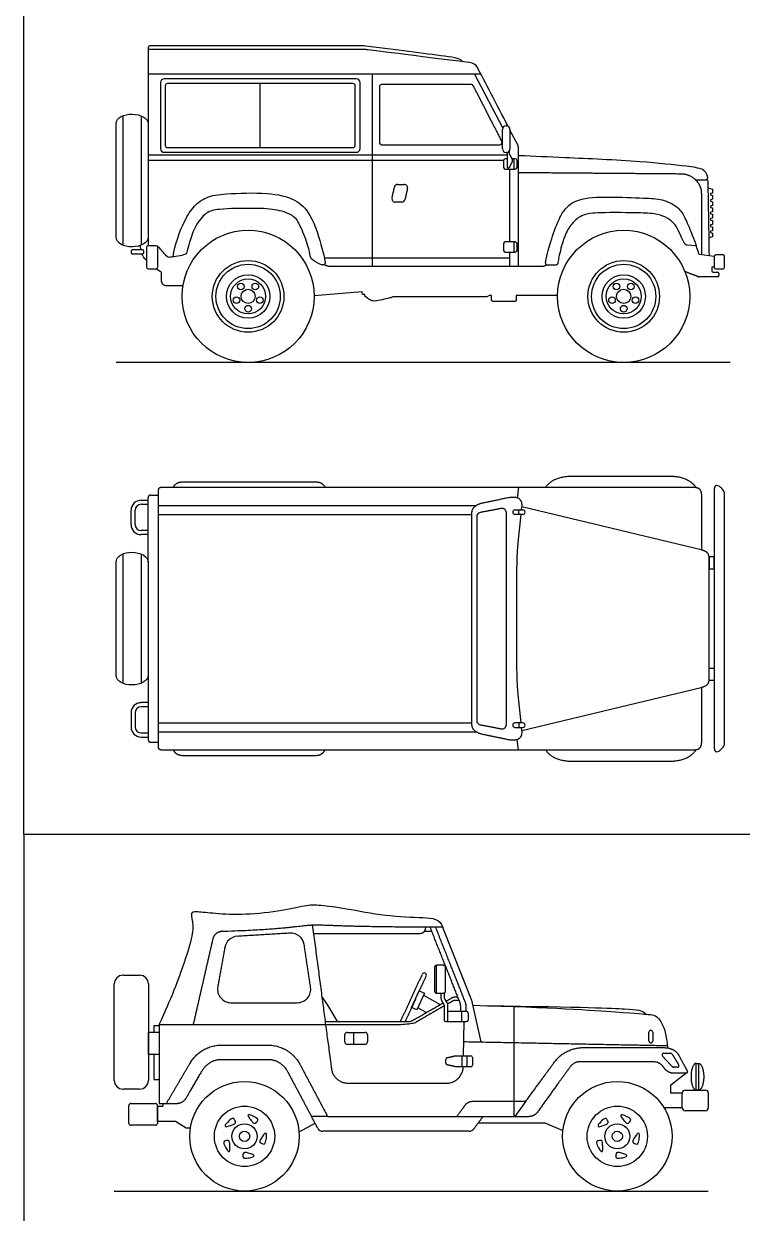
# Model space of a CAD drawing. Header units: millimetres. Extents: x 0.5 to 46.1, y 0.3 to 28.2.
# Drawn here: x 23.8 to 28.31, y 14.41 to 21.88 of the extents above; entities that cross this region are included whole.
import ezdxf

# ---------------------------------------------------------------- set-up
doc = ezdxf.new("R2010")
doc.units = ezdxf.units.MM
for name, color, linetype, true_color in [('AG-DIAGRAM', 7, 'Continuous', 0xfecc66), ('AG-TRANSPORT', 7, 'Continuous', 0x66ccff), ('X-VPRT', 6, 'Continuous', 0xff00ff)]:
    doc.layers.add(name, color=color, linetype=linetype, true_color=true_color)

msp = doc.modelspace()

# ---------------------------------------------------------------- linework, layer by layer
at = {"layer": 'AG-DIAGRAM'}
msp.add_line((28.236, 19.7553), (24.378, 19.7553), dxfattribs=at)
msp.add_lwpolyline([(24.3665, 14.553), (28.0991, 14.553)], dxfattribs=at)
at = {"layer": 'AG-TRANSPORT'}
for p, q in [((26.6309, 21.5661), (26.8074, 21.2267)), ((26.907, 20.3593), (26.907, 21.0973)), ((26.8364, 21.0579), (24.58, 21.0579)), ((26.8494, 20.9694), (26.8494, 20.5129)), ((26.8494, 20.4481), (26.8494, 20.3593)), ((25.8597, 20.3593), (26.9316, 20.3593)), ((26.8494, 20.3593), (26.907, 20.3593)), ((26.7072, 20.1682), (26.1166, 20.1682)), ((24.4971, 18.7374), (24.4971, 18.8275)), ((24.5346, 18.8649), (24.5798, 18.8649)), ((24.6422, 18.8584), (26.6425, 18.8584)), ((24.5798, 18.7), (24.5346, 18.7)), ((24.4971, 17.5567), (24.4971, 17.4667)), ((24.5798, 17.5942), (24.5346, 17.5942)), ((24.5346, 17.4292), (24.5798, 17.4292)), ((24.6422, 17.4358), (26.6425, 17.4358)), ((26.6136, 15.7506), (26.432, 16.2085)), ((26.3914, 15.7964), (26.3914, 15.9705)), ((26.878, 15.7149), (26.878, 15.0207)), ((26.5602, 15.4033), (26.5642, 15.6177)), ((26.9527, 15.117), (26.8824, 15.0207))]:
    msp.add_line(p, q, dxfattribs=at)
for points in [[(26.6702, 21.5661), (26.6375, 21.5661), (24.58, 21.5661)], [(25.9864, 21.5661), (25.9864, 20.524), (25.9864, 20.3593)], [(25.2841, 21.1048), (25.2841, 21.5065)], [(24.4194, 21.304), (24.4194, 20.4921)], [(24.5386, 20.4935), (24.5386, 21.3026)], [(24.378, 20.543), (24.378, 21.2531)], [(24.58, 21.2531), (24.58, 20.543)], [(26.9015, 21.1213), (26.8528, 21.2148)], [(26.8121, 21.0231), (24.58, 21.0231)], [(26.8763, 21.0342), (26.8763, 20.9694)], [(28.0968, 20.8508), (28.1249, 20.8437), (28.1249, 20.8193), (28.1135, 20.8164), (28.1135, 20.8071), (28.1249, 20.8042), (28.1249, 20.7798), (28.1135, 20.777), (28.1135, 20.7677), (28.1249, 20.7648), (28.1249, 20.7404), (28.1135, 20.7375), (28.1135, 20.7283), (28.1249, 20.7254), (28.1249, 20.701), (28.1135, 20.6981), (28.1135, 20.6888), (28.1249, 20.686), (28.1249, 20.6616), (28.1135, 20.6587), (28.1135, 20.6494), (28.1249, 20.6465), (28.1249, 20.6221), (28.1135, 20.6193), (28.1135, 20.61), (28.1249, 20.6071), (28.1249, 20.5827), (28.1135, 20.5798), (28.1135, 20.5705), (28.1249, 20.5677), (28.1249, 20.5433), (28.1019, 20.5375)], [(26.8763, 20.5129), (26.8763, 20.4481)], [(28.0235, 20.4874), (27.9657, 20.4918)], [(28.1361, 20.4211), (28.0406, 20.4342), (28.0235, 20.4874)], [(26.8494, 20.4096), (25.8625, 20.4096), (25.6868, 20.4096)], [(24.6637, 20.2725), (24.6637, 20.3214)], [(25.7276, 20.3593), (25.8597, 20.3593)], [(26.9316, 20.3593), (27.0529, 20.3593)], [(28.1361, 20.3531), (28.1218, 20.3531)], [(24.7978, 20.2366), (24.6979, 20.2366)], [(25.9244, 20.1979), (25.6224, 20.1735)], [(25.9401, 20.1827), (25.9257, 20.1815), (25.9244, 20.1979)], [(25.9569, 20.16), (25.9401, 20.1727), (25.9401, 20.1827)], [(26.7243, 20.1766), (26.7072, 20.1682)], [(26.7375, 20.1766), (26.7243, 20.1766)], [(27.1525, 20.1766), (26.8923, 20.1766)], [(28.0124, 18.97), (24.6631, 18.97)], [(26.907, 18.97), (26.8984, 18.9052)], [(24.6422, 18.9503), (24.6422, 18.1471)], [(28.0574, 18.5778), (28.0574, 18.9239)], [(28.1361, 18.9587), (28.1361, 18.1471)], [(28.2015, 18.1471), (28.2015, 18.9224)], [(26.909, 18.8017), (26.909, 18.8296)], [(26.9261, 18.8296), (26.9281, 18.8485)], [(28.055, 18.5784), (26.9281, 18.8485)], [(24.6422, 18.8008), (26.6105, 18.8008)], [(26.6105, 18.8008), (26.6105, 18.1471)], [(26.9044, 18.6225), (26.9232, 18.8017)], [(24.4193, 18.553), (24.4193, 17.7412)], [(24.5385, 17.7425), (24.5385, 18.5517)], [(24.378, 17.7921), (24.378, 18.5021)], [(24.5798, 18.5021), (24.5798, 17.7921)], [(26.8968, 18.1471), (26.8968, 18.4424)], [(24.6422, 18.1471), (24.6422, 17.3439)], [(26.6105, 18.1471), (26.6105, 17.4933)], [(26.8968, 17.8517), (26.8968, 18.1471)], [(28.1361, 18.1471), (28.1361, 17.3354)], [(28.2015, 17.3718), (28.2015, 18.1471)], [(26.9281, 17.4456), (28.055, 17.7158)], [(28.0574, 17.3702), (28.0574, 17.7164)], [(26.9232, 17.4925), (26.9044, 17.6717)], [(24.6422, 17.4933), (26.6105, 17.4933)], [(26.909, 17.4925), (26.909, 17.4645)], [(26.9281, 17.4456), (26.9261, 17.4645)], [(26.907, 17.3241), (26.8984, 17.3889)], [(24.6631, 17.3241), (28.0124, 17.3241)], [(26.316, 16.1843), (26.3615, 16.1843)], [(26.31, 15.7837), (26.4141, 15.7242)], [(26.3256, 15.6733), (26.2729, 15.7034)], [(26.6726, 15.4896), (26.6131, 15.7527)], [(26.5508, 15.6177), (26.5508, 15.6803)], [(24.6484, 15.4116), (24.5811, 15.4116), (24.5811, 15.5512), (24.6484, 15.5512)], [(24.6484, 15.5908), (24.6143, 15.5908), (24.6143, 15.5512)], [(24.6484, 15.5993), (24.6484, 15.1686)], [(25.8698, 15.5496), (25.8698, 15.474)], [(24.6143, 15.4116), (24.6143, 15.2538), (24.6484, 15.2538)], [(26.5508, 15.4033), (26.5508, 15.333)], [(26.5848, 15.333), (26.5848, 15.4033)], [(27.935, 15.1683), (27.8637, 15.1683), (27.8637, 15.2209), (27.9582, 15.2928)], [(24.6484, 15.1686), (24.6484, 15.1039), (24.6946, 15.1039)], [(24.7511, 14.991), (24.6373, 14.991), (24.6373, 15.0858), (24.6715, 15.0858)], [(24.6715, 15.1039), (24.6715, 15.0858)], [(25.7076, 15.0207), (25.606, 15.0207)], [(25.7076, 15.0207), (26.9704, 15.0207)], [(27.935, 15.0768), (27.8204, 15.0768)], [(24.8447, 14.9479), (24.8184, 14.9479), (24.7511, 14.991)], [(25.5277, 14.9248), (25.6285, 14.9785)], [(26.6541, 14.9821), (27.0709, 14.9821), (27.1854, 14.9341)]]:
    msp.add_lwpolyline(points, dxfattribs=at)
for points in [[(28.1037, 18.535), (28.1037, 18.4588), (28.1361, 18.4588), (28.1361, 18.535)], [(28.1037, 17.7592), (28.1037, 17.8354), (28.1361, 17.8354), (28.1361, 17.7592)], [(26.2349, 15.7064), (26.2832, 15.8109), (26.3156, 15.796), (26.2674, 15.6914)], [(28.0224, 15.1871), (28.0224, 15.3551), (28.0381, 15.3551), (28.0381, 15.1871)]]:
    msp.add_lwpolyline(points, close=True, dxfattribs=at)
for centre, radius in [((25.2074, 20.1702), 0.415), ((27.5674, 20.1702), 0.415), ((25.2074, 20.1702), 0.225), ((27.5674, 20.1702), 0.225), ((25.2074, 20.1702), 0.2019), ((27.5674, 20.1702), 0.2019), ((25.2074, 20.1702), 0.1363), ((25.2074, 20.1702), 0.11), ((25.162, 20.2327), 0.0208), ((25.2528, 20.2327), 0.0208), ((27.5674, 20.1702), 0.1363), ((27.5674, 20.1702), 0.11), ((27.522, 20.2327), 0.0208), ((27.6128, 20.2327), 0.0208), ((25.134, 20.1463), 0.0208), ((25.2074, 20.1702), 0.0445), ((25.2809, 20.1463), 0.0208), ((27.494, 20.1463), 0.0208), ((27.5674, 20.1702), 0.0445), ((27.6409, 20.1463), 0.0208), ((25.2074, 20.093), 0.0208), ((27.5674, 20.093), 0.0208), ((25.1849, 14.8969), 0.3439), ((27.5273, 14.8969), 0.3439), ((25.1849, 14.8969), 0.1895), ((27.5273, 14.8969), 0.1895), ((25.1849, 14.8969), 0.0787), ((27.5273, 14.8969), 0.0787), ((25.1849, 14.8969), 0.0324), ((27.5273, 14.8969), 0.0324)]:
    msp.add_circle(centre, radius, dxfattribs=at)
for centre, radius, start, end in [((24.6804, 21.5133), 0.0231, 90, 180), ((25.8879, 21.5133), 0.0231, 0, 90), ((24.7017, 21.492), 0.0145, 90, 180), ((25.8665, 21.492), 0.0145, 0, 90), ((26.0465, 21.4862), 0.014, 90, 180), ((26.6101, 21.4862), 0.014, 27.22636, 90), ((26.8279, 21.2184), 0.0222, 90, 180), ((26.8306, 21.2184), 0.0222, 360, 90), ((26.0465, 21.1368), 0.014, 180, 270), ((26.7899, 21.1368), 0.014, 270, 27.22636), ((24.6804, 21.0979), 0.0231, 180, 270), ((24.7017, 21.1193), 0.0145, 180, 270), ((25.8665, 21.1193), 0.0145, 270, 0), ((25.8879, 21.0979), 0.0231, 270, 0), ((26.8279, 21.0962), 0.0222, 180, 270), ((26.8306, 21.0962), 0.0222, 270, 0), ((26.8522, 21.0687), 0.00527, 180, 208.49395), ((26.8232, 21.0231), 0.0111, 90, 180), ((26.8864, 21.0231), 0.0111, 0, 90), ((26.8232, 20.9805), 0.0111, 180, 270), ((26.8417, 20.9815), 0.00527, 180, 270), ((26.8437, 20.9815), 0.00527, 270, 333.58641), ((26.8864, 20.9805), 0.0111, 270, 0), ((26.1481, 20.8526), 0.021, 90, 167.18263), ((26.1884, 20.8526), 0.021, 347.18263, 90), ((26.1323, 20.783), 0.021, 167.18263, 270), ((26.1726, 20.783), 0.021, 270, 347.18263), ((24.4799, 20.4545), 0.00815, 90, 180), ((24.5446, 20.4545), 0.00815, 360, 90), ((24.5801, 20.4771), 0.0114, 90, 180), ((24.6298, 20.4771), 0.0114, 0, 90), ((26.8232, 20.5018), 0.0111, 90, 180), ((26.8864, 20.5018), 0.0111, 0, 90), ((24.4799, 20.4457), 0.00815, 180, 270), ((24.5446, 20.4457), 0.00815, 270, 0), ((26.8232, 20.4592), 0.0111, 180, 270), ((26.8864, 20.4592), 0.0111, 270, 0), ((28.1456, 20.4211), 0.00947, 90, 180), ((28.192, 20.4211), 0.00947, 360, 90), ((24.5801, 20.3555), 0.0114, 180, 270), ((24.6298, 20.3555), 0.0114, 270, 0), ((27.0874, 20.3789), 0.0125, 168.0101, 270), ((28.1299, 20.3312), 0.00817, 180, 270), ((28.1456, 20.3531), 0.00947, 180, 270), ((28.1574, 20.3149), 0.00817, 0, 90), ((28.192, 20.3531), 0.00947, 270, 0), ((28.039, 20.3012), 0.00817, 248.9513, 270), ((28.1574, 20.3012), 0.00817, 270, 0), ((24.596, 18.9067), 0.0162, 90, 180), ((24.5346, 18.8275), 0.0628, 90, 180), ((24.5346, 18.8275), 0.0374, 90, 180), ((26.8029, 18.8116), 0.0272, 0, 100.67222), ((26.8843, 18.8156), 0.014, 90, 180), ((26.9338, 18.8156), 0.014, 0, 90), ((26.6712, 18.7868), 0.0272, 100.67222, 180), ((26.8843, 18.8156), 0.014, 180, 270), ((26.9338, 18.8156), 0.014, 270, 0), ((24.5346, 18.7374), 0.0628, 180, 270), ((24.5346, 18.7374), 0.0374, 180, 270), ((24.5346, 17.5567), 0.0628, 90, 180), ((24.5346, 17.5567), 0.0374, 90, 180), ((26.6712, 17.5073), 0.0272, 180, 259.32778), ((26.8029, 17.4825), 0.0272, 259.32778, 360), ((26.8843, 17.4785), 0.014, 90, 180), ((26.8843, 17.4785), 0.014, 180, 270), ((26.9338, 17.4785), 0.014, 360, 90), ((26.9338, 17.4785), 0.014, 270, 0), ((24.5346, 17.4667), 0.0628, 180, 270), ((24.5346, 17.4667), 0.0374, 180, 270), ((24.596, 17.3874), 0.0162, 180, 270), ((25.1444, 16.0682), 0.0845, 93.44537, 169.83171), ((25.4763, 16.0882), 0.0845, 8.5485, 93.44537), ((24.4216, 15.8533), 0.0552, 90, 180), ((24.5259, 15.8533), 0.0552, 0, 90), ((26.3144, 15.9097), 0.0131, 65.22048, 155.22048), ((26.3144, 15.9097), 0.0131, 335.22048, 65.22048), ((25.0999, 15.8204), 0.0845, 169.83171, 270), ((25.5166, 15.8204), 0.0845, 270, 8.5485), ((26.2248, 15.6388), 0.0204, 270, 299.91673), ((25.8309, 15.5331), 0.0165, 90, 180), ((25.9408, 15.5331), 0.0165, 0, 90), ((27.7379, 15.5507), 0.0121, 90, 180), ((27.738, 15.5507), 0.0121, 0, 90.45015), ((25.8309, 15.4905), 0.0165, 180, 270), ((25.9408, 15.4905), 0.0165, 270, 0), ((27.7379, 15.4958), 0.0121, 180, 270), ((27.738, 15.4958), 0.0121, 270, 0), ((26.4593, 15.3801), 0.0105, 102.89875, 180), ((26.606, 15.3928), 0.0105, 0, 90), ((27.8186, 15.408), 0.0102, 90, 222.67218), ((27.8637, 15.408), 0.0102, 30.91985, 90), ((26.4593, 15.3562), 0.0105, 180, 257.10125), ((26.606, 15.3435), 0.0105, 270, 0), ((27.8808, 15.3405), 0.0102, 222.67218, 270), ((27.9041, 15.3405), 0.0102, 270, 30.91985), ((24.4216, 15.2483), 0.0552, 180, 270), ((24.5259, 15.2483), 0.0552, 270, 0), ((27.9539, 15.1683), 0.0188, 90, 180), ((28.0802, 15.1683), 0.0188, 0, 90), ((24.4701, 15.0912), 0.0119, 90, 180), ((24.6254, 15.0912), 0.0119, 360, 90), ((27.9539, 15.0768), 0.0188, 180, 270), ((28.0802, 15.0768), 0.0188, 270, 0), ((24.4701, 14.9779), 0.0119, 180, 270), ((24.6254, 14.9779), 0.0119, 270, 0), ((25.6769, 14.9652), 0.0365, 208.04626, 270), ((26.596, 14.9652), 0.0365, 270, 323.33744)]:
    msp.add_arc(centre, radius, start, end, dxfattribs=at)
for points, degree, knots in [([(26.5564, 21.6432), (26.5442, 21.6606), (26.5131, 21.6695), (26.3169, 21.6943), (26.1323, 21.7176), (25.9451, 21.7411), (25.9285, 21.7432), (25.9104, 21.7443), (25.8907, 21.7443), (25.466, 21.7443), (25.0413, 21.7443), (24.5925, 21.7443), (24.5841, 21.7443), (24.58, 21.7394), (24.58, 21.7298), (24.58, 21.3466), (24.58, 20.9169), (24.58, 20.4872)], 3, [0.020573, 0.020573, 0.020573, 0.020573, 0.344907, 0.344907, 0.911289, 0.911289, 0.911289, 0.965908, 0.965908, 0.965908, 2.239927, 2.239927, 2.239927, 2.26695, 2.26695, 2.26695, 3.555989, 3.555989, 3.555989, 3.555989]), ([(26.8407, 21.2382), (26.7679, 21.3782), (26.6951, 21.5182), (26.6465, 21.6117), (26.639, 21.6261), (26.6224, 21.6349), (26.5968, 21.6381), (26.1421, 21.6954), (25.9644, 21.7178), (25.9483, 21.7198), (25.9301, 21.7209), (25.9104, 21.7209), (25.4857, 21.7209), (25.0611, 21.7209), (24.58, 21.7209)], 3, [2.464008, 2.464008, 2.464008, 2.464008, 2.937436, 2.937436, 2.937436, 3.000466, 3.000466, 3.000466, 3.887193, 3.887193, 3.941812, 3.941812, 3.941812, 5.215831, 5.215831, 5.215831, 5.215831]), ([(28.0951, 20.9162), (28.0939, 20.9247), (28.0881, 20.945), (28.0611, 20.9746), (27.945, 20.989), (27.6611, 21.021), (27.1995, 21.0404), (27.0054, 21.0496), (26.907, 21.0536)], 3, [0.083556, 0.083556, 0.083556, 0.083556, 0.218354, 0.410634, 0.731761, 1.273256, 1.956799, 2.500234, 2.500234, 2.500234, 2.500234]), ([(28.0574, 20.4319), (28.0574, 20.507), (28.0574, 20.5822), (28.0574, 20.6573), (28.0574, 20.7324), (28.0574, 20.8076), (28.0574, 20.8454), (28.0574, 20.8832), (27.9965, 20.9379), (27.9587, 20.9382), (27.9208, 20.9385), (27.7237, 20.9401), (27.5195, 20.9417), (27.3153, 20.9434), (27.1112, 20.945), (26.907, 20.9466)], 5, [0.00096, 0.00096, 0.00096, 0.00096, 0.00096, 0.00096, 0.376625, 0.376625, 0.376625, 0.376625, 0.376625, 1.376625, 1.376625, 1.376625, 1.376625, 1.376625, 2.389828, 2.389828, 2.389828, 2.389828, 2.389828, 2.389828]), ([(28.0182, 20.9028), (28.048, 20.9028), (28.0658, 20.9028), (28.0837, 20.9028), (28.0918, 20.9028), (28.096, 20.8991), (28.0961, 20.8917), (28.0986, 20.7363), (28.1012, 20.5809), (28.1037, 20.4255)], 3, [0.0302138, 0.0302138, 0.0302138, 0.0302138, 0.3561746, 0.3561746, 0.3561746, 0.4326946, 0.4326946, 0.4326946, 0.8989302, 0.8989302, 0.8989302, 0.8989302]), ([(24.7366, 20.4182), (24.7468, 20.4954), (24.8004, 20.6413), (24.8646, 20.7373), (24.9453, 20.8005), (25.0764, 20.8163), (25.3257, 20.8259), (25.5032, 20.7871), (25.6085, 20.6901), (25.6735, 20.4722), (25.6857, 20.4164), (25.692, 20.3833), (25.6931, 20.3714), (25.6748, 20.3661), (25.6586, 20.371), (25.602, 20.4021), (25.5982, 20.4252), (25.5854, 20.4918), (25.5417, 20.6021), (25.5021, 20.6793), (25.3845, 20.7184), (25.2511, 20.7245), (25.0283, 20.7212), (24.9439, 20.7023), (24.8714, 20.6137), (24.8416, 20.5153), (24.8242, 20.4582), (24.821, 20.4416), (24.8138, 20.429), (24.717, 20.4156), (24.6982, 20.4138), (24.6522, 20.4747), (24.6436, 20.4813), (24.6372, 20.4857)], 3, [-3.543962, -3.543962, -3.543962, -3.543962, -3.060557, -2.721941, -2.419336, -2.059362, -1.555666, -1.13534, -0.764571, -0.296906, 0, 0, 0.116823, 0.24581, 0.384501, 0.630201, 0.7778, 1.031714, 1.380964, 1.669974, 2.002738, 2.38229, 2.851339, 3.140263, 3.463035, 3.794601, 4.03046, 4.14107, 4.267567, 4.576228, 4.723178, 4.986724, 5.124357, 5.124357, 5.124357, 5.124357]), ([(27.0752, 20.3815), (27.0885, 20.444), (27.1085, 20.5174), (27.1567, 20.653), (27.2101, 20.7412), (27.307, 20.7935), (27.5026, 20.7953), (27.7089, 20.7876), (27.8207, 20.7814), (27.9212, 20.725), (27.9566, 20.6557), (27.9992, 20.5539), (28.0155, 20.5099), (28.0235, 20.4874)], 3, [7.455498, 7.455498, 7.455498, 7.455498, 7.773089, 8.156372, 8.472224, 8.790494, 9.234613, 9.692479, 10.018824, 10.349507, 10.629474, 10.957936, 11.225771, 11.225771, 11.225771, 11.225771]), ([(27.9479, 20.5072), (27.9395, 20.5237), (27.9204, 20.5604), (27.8996, 20.6155), (27.8457, 20.663), (27.7775, 20.6901), (27.6705, 20.6952), (27.4237, 20.6976), (27.3034, 20.6889), (27.2305, 20.6177), (27.1887, 20.5397), (27.1617, 20.4279), (27.1562, 20.3949), (27.1546, 20.3839)], 3, [4.006042, 4.006042, 4.006042, 4.006042, 4.212144, 4.463585, 4.72546, 4.987241, 5.316895, 5.81707, 6.164034, 6.464164, 6.769071, 7.120663, 7.253375, 7.253375, 7.253375, 7.253375]), ([(24.5687, 20.3984), (24.5614, 20.4039), (24.5511, 20.4125), (24.5431, 20.4304), (24.5405, 20.4376)], 3, [0, 0, 0, 0, 0.1654203, 0.2686336, 0.2686336, 0.2686336, 0.2686336]), ([(26.1166, 20.1682), (26.1131, 20.1643), (26.0902, 20.1595), (26.0037, 20.135), (25.975, 20.1468), (25.962, 20.1552), (25.9569, 20.16)], 3, [1.0716851, 1.0716851, 1.0716851, 1.0716851, 1.1991934, 1.5070291, 1.68058, 1.8254317, 1.8254317, 1.8254317, 1.8254317]), ([(24.7366, 18.97), (24.7524, 19.0059), (24.7999, 19.0059), (25.2141, 19.0059), (25.6283, 19.0059), (25.6758, 19.0059), (25.6916, 18.97)], 2, [0, 0, 0, 0.325522, 0.325522, 3.043231, 3.043231, 3.368752, 3.368752, 3.368752]), ([(27.0752, 18.97), (27.1248, 19.0421), (27.2457, 19.0421), (27.5494, 19.0421), (27.853, 19.0421), (27.9739, 19.0421), (28.0235, 18.9692)], 2, [0, 0, 0, 0.795829, 0.795829, 2.78825, 2.78825, 3.584079, 3.584079, 3.584079]), ([(28.2015, 18.9224), (28.2015, 18.9443), (28.1888, 18.9613), (28.1592, 18.9866), (28.1361, 18.9836), (28.1361, 18.9587)], 3, [4.3674959, 4.3674959, 4.3674959, 4.3674959, 4.4737604, 4.580025, 4.6862896, 4.6862896, 4.6862896, 4.6862896]), ([(26.8309, 18.9037), (26.7531, 18.8873), (26.6753, 18.8709), (26.6105, 18.8557), (26.6105, 18.8008)], 2, [-0.8473349, -0.8473349, -0.8473349, -0.3891478, -0.3891478, 0, 0, 0]), ([(26.6105, 17.4933), (26.6105, 17.4384), (26.6753, 17.4233), (26.7531, 17.4068), (26.8309, 17.3904)], 2, [4.2896252, 4.2896252, 4.2896252, 4.678773, 4.678773, 5.1369601, 5.1369601, 5.1369601]), ([(27.0752, 17.3241), (27.1248, 17.2521), (27.2457, 17.2521), (27.5494, 17.2521), (27.853, 17.2521), (27.9739, 17.2521), (28.0235, 17.3249)], 2, [0, 0, 0, 0.795829, 0.795829, 2.78825, 2.78825, 3.584079, 3.584079, 3.584079]), ([(28.1361, 17.3354), (28.1361, 17.3106), (28.1592, 17.3076), (28.1888, 17.3328), (28.2015, 17.3499), (28.2015, 17.3718)], 3, [10.0120955, 10.0120955, 10.0120955, 10.0120955, 10.1183601, 10.2246247, 10.3308892, 10.3308892, 10.3308892, 10.3308892]), ([(24.7366, 17.3241), (24.7524, 17.2883), (24.7999, 17.2883), (25.2141, 17.2883), (25.6283, 17.2883), (25.6758, 17.2883), (25.6916, 17.3241)], 2, [0, 0, 0, 0.325522, 0.325522, 3.043231, 3.043231, 3.368752, 3.368752, 3.368752]), ([(25.6182, 16.1706), (25.9567, 16.1706), (26.2811, 16.1706), (26.3234, 16.1706), (26.3236, 16.2118)], 2, [0, 0, 0, 2.221197, 2.221197, 2.449027, 2.449027, 2.449027]), ([(26.4607, 15.729), (26.481, 15.7407), (26.502, 15.7526), (26.5118, 15.7526), (26.5327, 15.7526)], 2, [2.6028975, 2.6028975, 2.6028975, 2.791865, 2.791865, 2.8558596, 2.8558596, 2.8558596]), ([(26.6206, 15.7197), (27.122, 15.7067), (27.6219, 15.6711), (27.7346, 15.6615), (27.7657, 15.6575), (27.804, 15.6235), (27.8379, 15.5342), (27.8421, 15.4523)], 3, [0, 0, 0, 0, 0.898739, 1.797478, 2.696218, 3.594957, 4.460717, 4.460717, 4.460717, 4.460717]), ([(26.5618, 15.4918), (27.0658, 15.4819), (27.5697, 15.472), (27.703, 15.4694), (27.8412, 15.4667)], 2, [0, 0, 0, 3.307226, 3.307226, 4.182277, 4.182277, 4.182277])]:
    msp.add_open_spline(points, degree=degree, knots=knots, dxfattribs=at)
for points, degree in [([(24.6572, 21.5133), (24.6572, 21.3056), (24.6572, 21.0979)], 2), ([(25.8879, 21.5365), (25.2841, 21.5365), (24.6804, 21.5365)], 2), ([(25.911, 21.0979), (25.911, 21.3056), (25.911, 21.5133)], 2), ([(24.6872, 21.492), (24.6872, 21.3056), (24.6872, 21.1193)], 2), ([(25.8665, 21.5065), (25.2841, 21.5065), (24.7017, 21.5065)], 2), ([(25.881, 21.1193), (25.881, 21.3056), (25.881, 21.492)], 2), ([(26.0325, 21.4862), (26.0325, 21.3115), (26.0325, 21.1368)], 2), ([(26.6101, 21.5002), (26.3283, 21.5002), (26.0465, 21.5002)], 2), ([(26.8023, 21.1432), (26.7124, 21.3179), (26.6225, 21.4926)], 2), ([(24.378, 21.2531), (24.378, 21.2938), (24.479, 21.3365), (24.58, 21.2912), (24.58, 21.2531)], 3), ([(26.8057, 21.0962), (26.8057, 21.1573), (26.8057, 21.2184)], 2), ([(26.8279, 21.2406), (26.8293, 21.2406), (26.8306, 21.2406)], 2), ([(26.8528, 21.2184), (26.8528, 21.1573), (26.8528, 21.0962)], 2), ([(24.6804, 21.0748), (25.2841, 21.0748), (25.8879, 21.0748)], 2), ([(24.7017, 21.1048), (25.2841, 21.1048), (25.8665, 21.1048)], 2), ([(26.0465, 21.1228), (26.4182, 21.1228), (26.7899, 21.1228)], 2), ([(26.8306, 21.074), (26.8293, 21.074), (26.8279, 21.074)], 2), ([(26.8364, 20.9815), (26.8364, 21.0281), (26.8364, 21.0748)], 2), ([(26.8469, 21.0811), (26.8469, 21.0749), (26.8469, 21.0687)], 2), ([(26.8476, 21.0662), (26.8572, 21.0484), (26.8669, 21.0306)], 2), ([(26.907, 21.0973), (26.907, 21.1106), (26.9015, 21.1213)], 2), ([(26.8121, 21.0231), (26.8121, 21.0018), (26.8121, 20.9805)], 2), ([(26.8364, 21.0342), (26.8298, 21.0342), (26.8232, 21.0342)], 2), ([(26.867, 21.0166), (26.8577, 20.9979), (26.8484, 20.9791)], 2), ([(26.8864, 21.0342), (26.8757, 21.0342), (26.8649, 21.0342)], 2), ([(26.8676, 21.0279), (26.8676, 21.0235), (26.8676, 21.0191)], 2), ([(26.8976, 20.9805), (26.8976, 21.0018), (26.8976, 21.0231)], 2), ([(26.8232, 20.9694), (26.8548, 20.9694), (26.8864, 20.9694)], 2), ([(26.8437, 20.9762), (26.8427, 20.9762), (26.8417, 20.9762)], 2), ([(28.0837, 20.9028), (28.0959, 20.903), (28.0951, 20.9162)], 2), ([(26.1118, 20.7877), (26.1197, 20.8225), (26.1276, 20.8573)], 2), ([(26.1481, 20.8736), (26.1683, 20.8736), (26.1884, 20.8736)], 2), ([(26.2089, 20.848), (26.201, 20.8132), (26.1931, 20.7784)], 2), ([(26.1726, 20.762), (26.1524, 20.762), (26.1323, 20.762)], 2), ([(24.58, 20.543), (24.58, 20.5049), (24.479, 20.4597), (24.378, 20.5023), (24.378, 20.543)], 3), ([(24.5446, 20.4627), (24.5123, 20.4627), (24.4799, 20.4627)], 2), ([(24.5338, 20.4627), (24.5319, 20.4729), (24.5317, 20.4814), (24.532, 20.4909)], 3), ([(24.5687, 20.4771), (24.5687, 20.4163), (24.5687, 20.3555)], 2), ([(24.6298, 20.4885), (24.605, 20.4885), (24.5801, 20.4885)], 2), ([(24.6412, 20.3555), (24.6412, 20.4163), (24.6412, 20.4771)], 2), ([(26.8121, 20.5018), (26.8121, 20.4805), (26.8121, 20.4592)], 2), ([(26.8864, 20.5129), (26.8548, 20.5129), (26.8232, 20.5129)], 2), ([(26.8976, 20.4592), (26.8976, 20.4805), (26.8976, 20.5018)], 2), ([(27.9657, 20.4918), (27.9552, 20.4927), (27.9476, 20.5078)], 2), ([(24.4717, 20.4545), (24.4717, 20.4501), (24.4717, 20.4457)], 2), ([(24.4799, 20.4376), (24.5123, 20.4376), (24.5446, 20.4376)], 2), ([(24.5528, 20.4457), (24.5528, 20.4501), (24.5528, 20.4545)], 2), ([(26.8232, 20.4481), (26.8548, 20.4481), (26.8864, 20.4481)], 2), ([(28.1361, 20.4211), (28.1361, 20.3871), (28.1361, 20.3531)], 2), ([(28.192, 20.4306), (28.1688, 20.4306), (28.1456, 20.4306)], 2), ([(28.2015, 20.3531), (28.2015, 20.3871), (28.2015, 20.4211)], 2), ([(24.5801, 20.3441), (24.605, 20.3441), (24.6298, 20.3441)], 2), ([(24.6637, 20.3214), (24.6494, 20.3283), (24.6406, 20.3355), (24.6298, 20.3441)], 3), ([(25.6854, 20.37), (25.7075, 20.3593), (25.7276, 20.3593)], 2), ([(27.0529, 20.3593), (27.0715, 20.3593), (27.0795, 20.3692)], 2), ([(27.1407, 20.3664), (27.1229, 20.3664), (27.1051, 20.3664), (27.0874, 20.3664)], 3), ([(27.1546, 20.3839), (27.1519, 20.3664), (27.1407, 20.3664)], 2), ([(28.0361, 20.2936), (27.9941, 20.3097), (27.9521, 20.3259)], 2), ([(28.1218, 20.3531), (28.1218, 20.3422), (28.1218, 20.3312)], 2), ([(28.1299, 20.3231), (28.1436, 20.3231), (28.1574, 20.3231)], 2), ([(28.1456, 20.3437), (28.1688, 20.3437), (28.192, 20.3437)], 2), ([(28.1655, 20.3149), (28.1655, 20.308), (28.1655, 20.3012)], 2), ([(24.6979, 20.2366), (24.6637, 20.2366), (24.6637, 20.2725)], 2), ([(28.1574, 20.293), (28.0982, 20.293), (28.039, 20.293)], 2), ([(24.6631, 18.97), (24.6422, 18.97), (24.6422, 18.9503)], 2), ([(28.0574, 18.9239), (28.0574, 18.97), (28.0124, 18.97)], 2), ([(24.5798, 18.5021), (24.5798, 18.7044), (24.5798, 18.9067)], 2), ([(24.596, 18.9229), (24.6191, 18.9229), (24.6422, 18.9229)], 2), ([(26.9281, 18.8485), (26.9364, 18.926), (26.8309, 18.9037)], 2), ([(24.4717, 18.7374), (24.4717, 18.7825), (24.4717, 18.8275)], 2), ([(24.5346, 18.8903), (24.5572, 18.8903), (24.5798, 18.8903)], 2), ([(26.7978, 18.8384), (26.732, 18.826), (26.6662, 18.8136)], 2), ([(26.8843, 18.8296), (26.909, 18.8296), (26.9338, 18.8296)], 2), ([(26.644, 18.7868), (26.644, 18.467), (26.644, 18.1471)], 2), ([(26.8301, 18.1471), (26.8301, 18.4794), (26.8301, 18.8116)], 2), ([(26.9338, 18.8017), (26.909, 18.8017), (26.8843, 18.8017)], 2), ([(24.5798, 18.6746), (24.5572, 18.6746), (24.5346, 18.6746)], 2), ([(26.8968, 18.4424), (26.8968, 18.5498), (26.9044, 18.6225)], 2), ([(24.378, 18.5021), (24.378, 18.5428), (24.4789, 18.5855), (24.5798, 18.5402), (24.5798, 18.5021)], 3), ([(28.1037, 18.535), (28.1031, 18.5668), (28.055, 18.5784)], 2), ([(28.1037, 18.1471), (28.1037, 18.341), (28.1037, 18.535)], 2), ([(26.644, 18.1471), (26.644, 17.8272), (26.644, 17.5073)], 2), ([(26.8301, 17.4825), (26.8301, 17.8148), (26.8301, 18.1471)], 2), ([(28.1037, 17.7592), (28.1037, 17.9531), (28.1037, 18.1471)], 2), ([(26.9044, 17.6717), (26.8968, 17.7444), (26.8968, 17.8517)], 2), ([(24.5798, 17.7921), (24.5798, 17.7539), (24.4789, 17.7087), (24.378, 17.7513), (24.378, 17.7921)], 3), ([(24.5798, 17.7921), (24.5798, 17.5897), (24.5798, 17.3874)], 2), ([(28.055, 17.7158), (28.1031, 17.7273), (28.1037, 17.7592)], 2), ([(24.4717, 17.5567), (24.4717, 17.5117), (24.4717, 17.4667)], 2), ([(24.5798, 17.6196), (24.5572, 17.6196), (24.5346, 17.6196)], 2), ([(26.6662, 17.4806), (26.732, 17.4682), (26.7978, 17.4558)], 2), ([(26.9338, 17.4925), (26.909, 17.4925), (26.8843, 17.4925)], 2), ([(24.5346, 17.4038), (24.5572, 17.4038), (24.5798, 17.4038)], 2), ([(26.8309, 17.3904), (26.9364, 17.3681), (26.9281, 17.4456)], 2), ([(26.8843, 17.4645), (26.909, 17.4645), (26.9338, 17.4645)], 2), ([(24.596, 17.3713), (24.6191, 17.3713), (24.6422, 17.3713)], 2), ([(24.6422, 17.3439), (24.6422, 17.3241), (24.6631, 17.3241)], 2), ([(28.0124, 17.3241), (28.0574, 17.3241), (28.0574, 17.3702)], 2), ([(24.6484, 15.5993), (24.7252, 15.7582), (24.8209, 16.0242), (24.8681, 16.1833), (24.8583, 16.2539), (24.8496, 16.3041), (24.8698, 16.3118), (24.9745, 16.2992), (25.1525, 16.286), (25.4074, 16.3097), (25.5742, 16.3514), (25.6517, 16.3514), (25.8102, 16.3314), (26.0713, 16.2783), (26.3289, 16.2706), (26.4092, 16.2633), (26.432, 16.2085)], 3), ([(25.4713, 16.1725), (25.3053, 16.1625), (25.1393, 16.1525)], 2), ([(25.0612, 16.0831), (25.039, 15.9592), (25.0168, 15.8353)], 2), ([(25.6001, 15.833), (25.58, 15.9669), (25.5599, 16.1008)], 2), ([(24.4216, 15.9085), (24.4738, 15.9085), (24.5259, 15.9085)], 2), ([(26.1655, 15.6184), (26.234, 15.7668), (26.3026, 15.9152)], 2), ([(24.3665, 15.2483), (24.3665, 15.5508), (24.3665, 15.8533)], 2), ([(24.5811, 15.8533), (24.5811, 15.5508), (24.5811, 15.2483)], 2), ([(26.3263, 15.9043), (26.2603, 15.7613), (26.1943, 15.6184)], 2), ([(25.7685, 15.6184), (25.7296, 15.689), (25.6975, 15.7383), (25.6709, 15.7739)], 3), ([(25.0999, 15.7359), (25.3083, 15.7359), (25.5166, 15.7359)], 2), ([(26.235, 15.6211), (26.3333, 15.6777), (26.4317, 15.7343)], 2), ([(26.6994, 15.7176), (27.3425, 15.7085), (27.632, 15.6943), (27.6824, 15.6906), (27.7074, 15.6637)], 3), ([(25.6915, 15.6184), (25.9581, 15.6184), (26.2248, 15.6184)], 2), ([(25.8144, 15.4905), (25.8144, 15.5118), (25.8144, 15.5331)], 2), ([(25.8309, 15.5496), (25.8858, 15.5496), (25.9408, 15.5496)], 2), ([(25.9573, 15.5331), (25.9573, 15.5118), (25.9573, 15.4905)], 2), ([(27.7258, 15.4958), (27.7258, 15.5232), (27.7258, 15.5507)], 2), ([(27.7501, 15.5507), (27.7501, 15.5232), (27.7501, 15.4958)], 2), ([(25.9408, 15.474), (25.8858, 15.474), (25.8309, 15.474)], 2), ([(26.457, 15.3904), (26.4852, 15.3968), (26.5135, 15.4033)], 2), ([(26.5135, 15.4033), (26.5597, 15.4033), (26.606, 15.4033)], 2), ([(26.6166, 15.3928), (26.6166, 15.3682), (26.6166, 15.3435)], 2), ([(27.8733, 15.3336), (27.8422, 15.3673), (27.8111, 15.4011)], 2), ([(27.8186, 15.4182), (27.8411, 15.4182), (27.8637, 15.4182)], 2), ([(27.8724, 15.4133), (27.8927, 15.3795), (27.9129, 15.3458)], 2), ([(26.4488, 15.3562), (26.4488, 15.3682), (26.4488, 15.3801)], 2), ([(26.5135, 15.333), (26.4852, 15.3395), (26.457, 15.3459)], 2), ([(26.606, 15.333), (26.5597, 15.333), (26.5135, 15.333)], 2), ([(27.9041, 15.3303), (27.8925, 15.3303), (27.8808, 15.3303)], 2), ([(24.5259, 15.1931), (24.4738, 15.1931), (24.4216, 15.1931)], 2), ([(27.935, 15.0768), (27.935, 15.1225), (27.935, 15.1683)], 2), ([(27.9539, 15.1871), (28.0171, 15.1871), (28.0802, 15.1871)], 2), ([(28.0991, 15.1683), (28.0991, 15.1225), (28.0991, 15.0768)], 2), ([(24.4582, 14.9779), (24.4582, 15.0345), (24.4582, 15.0912)], 2), ([(24.4701, 15.1031), (24.5477, 15.1031), (24.6254, 15.1031)], 2), ([(24.6373, 15.0912), (24.6373, 15.0345), (24.6373, 14.9779)], 2), ([(25.0992, 15.0048), (25.1065, 15.0104), (25.1143, 15.0109), (25.1249, 14.9969), (25.1306, 14.9829), (25.1214, 14.9742), (25.0964, 14.9647), (25.0681, 14.9542), (25.0606, 14.9623), (25.0704, 14.9774), (25.0919, 14.9992), (25.0992, 15.0048)], 3), ([(25.261, 15.0117), (25.2686, 15.0065), (25.2715, 14.9992), (25.2614, 14.9848), (25.2498, 14.9751), (25.2388, 14.9811), (25.222, 15.002), (25.2033, 15.0257), (25.2086, 15.0352), (25.226, 15.0307), (25.2534, 15.017), (25.261, 15.0117)], 3), ([(25.6447, 14.948), (25.6253, 14.9844), (25.606, 15.0207)], 2), ([(26.6828, 15.0207), (26.6541, 14.9821), (26.6253, 14.9434)], 2), ([(27.4416, 15.0048), (27.4489, 15.0104), (27.4567, 15.0109), (27.4673, 14.9969), (27.473, 14.9829), (27.4639, 14.9742), (27.4388, 14.9647), (27.4105, 14.9542), (27.4031, 14.9623), (27.4128, 14.9774), (27.4343, 14.9992), (27.4416, 15.0048)], 3), ([(27.6034, 15.0117), (27.611, 15.0065), (27.6139, 14.9992), (27.6039, 14.9848), (27.5923, 14.9751), (27.5812, 14.9811), (27.5644, 15.002), (27.5457, 15.0257), (27.5511, 15.0352), (27.5685, 15.0307), (27.5959, 15.017), (27.6034, 15.0117)], 3), ([(28.0802, 15.0579), (28.0171, 15.0579), (27.9539, 15.0579)], 2), ([(24.6254, 14.966), (24.5477, 14.966), (24.4701, 14.966)], 2), ([(25.0558, 14.8488), (25.0527, 14.8575), (25.0546, 14.865), (25.0712, 14.8708), (25.0863, 14.8718), (25.0917, 14.8605), (25.093, 14.8337), (25.0943, 14.8035), (25.0843, 14.799), (25.0729, 14.8129), (25.0588, 14.8401), (25.0558, 14.8488)], 3), ([(25.3176, 14.86), (25.315, 14.8512), (25.309, 14.8461), (25.2921, 14.8513), (25.2793, 14.8593), (25.2816, 14.8716), (25.2963, 14.8941), (25.313, 14.9192), (25.3238, 14.9171), (25.3248, 14.8991), (25.3202, 14.8688), (25.3176, 14.86)], 3), ([(26.596, 14.9287), (26.1365, 14.9287), (25.6769, 14.9287)], 2), ([(27.3982, 14.8488), (27.3951, 14.8575), (27.397, 14.865), (27.4137, 14.8708), (27.4288, 14.8718), (27.4341, 14.8605), (27.4354, 14.8337), (27.4367, 14.8035), (27.4268, 14.799), (27.4153, 14.8129), (27.4012, 14.8401), (27.3982, 14.8488)], 3), ([(27.66, 14.86), (27.6574, 14.8512), (27.6514, 14.8461), (27.6346, 14.8513), (27.6217, 14.8593), (27.6241, 14.8716), (27.6387, 14.8941), (27.6555, 14.9192), (27.6662, 14.9171), (27.6672, 14.8991), (27.6627, 14.8688), (27.66, 14.86)], 3), ([(25.1908, 14.7593), (25.1815, 14.759), (25.1749, 14.7632), (25.1746, 14.7808), (25.1783, 14.7955), (25.1907, 14.7971), (25.2166, 14.79), (25.2457, 14.7819), (25.2469, 14.771), (25.2302, 14.7645), (25.2, 14.7595), (25.1908, 14.7593)], 3), ([(27.5332, 14.7593), (27.524, 14.759), (27.5173, 14.7632), (27.517, 14.7808), (27.5207, 14.7955), (27.5332, 14.7971), (27.559, 14.79), (27.5881, 14.7819), (27.5894, 14.771), (27.5726, 14.7645), (27.5424, 14.7595), (27.5332, 14.7593)], 3)]:
    msp.add_open_spline(points, degree=degree, dxfattribs=at)
for points, weights in [([(26.8669, 21.0306), (26.8676, 21.0293), (26.8676, 21.0279)], [1, 0.96924389646, 1]), ([(26.8676, 21.0191), (26.8676, 21.0178), (26.867, 21.0166)], [1, 0.973551821935, 1])]:
    msp.add_rational_spline(points, weights, degree=2, dxfattribs=at)
for points, weights, degree, knots in [([(26.8923, 20.1766), (26.8923, 20.166), (26.8923, 20.147), (26.8923, 20.1388), (26.8841, 20.1388), (26.8149, 20.1388), (26.7457, 20.1388), (26.7375, 20.1388), (26.7375, 20.147), (26.7375, 20.166), (26.7375, 20.1766)], [1, 1, 1, 0.707106781187, 1, 1, 1, 0.707106781187, 1, 1, 1], 2, [0.2601682, 0.2601682, 0.2601682, 0.2797723, 0.2797723, 0.2926581, 0.2926581, 0.4310565, 0.4310565, 0.4439423, 0.4439423, 0.4635465, 0.4635465, 0.4635465]), ([(24.8641, 15.5993), (24.9053, 15.7788), (24.9465, 15.9583), (24.9876, 16.1378), (24.9941, 16.1658), (25.0163, 16.1841), (25.045, 16.1849), (25.2845, 16.1915), (25.5441, 16.2167), (25.6114, 16.2271), (25.7356, 16.2211), (26.0225, 16.2131), (26.354, 16.2115), (26.4307, 16.2114)], [1, 1, 1, 1, 0.860503592723, 0.860503592723, 1, 1, 1, 1, 1, 1, 1, 1], 3, [0, 0, 0, 0, 1.812607, 1.812607, 1.812607, 2.074525, 2.074525, 2.074525, 2.949713, 3.880305, 4.810897, 5.74149, 6.595988, 6.595988, 6.595988, 6.595988]), ([(25.6111, 16.224), (25.6724, 15.7625), (25.7308, 15.3223), (25.743, 15.2305), (25.8356, 15.2305), (26.1444, 15.2305), (26.4533, 15.2305), (26.5558, 15.2305), (26.5589, 15.333)], [1, 1, 1, 0.752201244766, 1, 1, 1, 0.716083369499, 0.994995555055], 2, [0.05453, 0.05453, 0.05453, 2.96799, 2.96799, 3.467012, 3.467012, 5.493384, 5.493384, 6.027082, 6.027082, 6.027082]), ([(26.5439, 15.679), (26.5439, 15.6915), (26.5439, 15.704), (26.544, 15.7243), (26.5365, 15.7432), (26.4469, 15.9691), (26.3506, 16.2117)], [1, 1, 1, 0.982039986895, 1, 1, 1], 2, [7.167036, 7.167036, 7.167036, 7.248904, 7.248904, 7.380569, 7.380569, 8.975074, 8.975074, 8.975074]), ([(26.5784, 15.6803), (26.5785, 15.6921), (26.5785, 15.704), (26.5785, 15.7243), (26.571, 15.7432), (26.4814, 15.969), (26.3852, 16.2115)], [1, 1, 1, 0.982039986895, 1, 1, 1], 2, [7.171034, 7.171034, 7.171034, 7.248904, 7.248904, 7.380569, 7.380569, 8.97465, 8.97465, 8.97465]), ([(26.3914, 15.7964), (26.378, 15.7964), (26.378, 15.8098), (26.378, 15.8835), (26.378, 15.9571), (26.378, 15.9705), (26.3914, 15.9705), (26.4131, 15.9705), (26.4349, 15.9705), (26.4483, 15.9705), (26.4483, 15.9571), (26.4483, 15.8835), (26.4483, 15.8098), (26.4483, 15.7964), (26.4349, 15.7964), (26.4131, 15.7964), (26.3914, 15.7964)], [1, 0.707106781187, 1, 1, 1, 0.707106781187, 1, 1, 1, 0.707106781187, 1, 1, 1, 0.707106781187, 1, 1, 1], 2, [0, 0, 0, 0.078032, 0.078032, 0.626241, 0.626241, 0.704273, 0.704273, 0.883072, 0.883072, 0.961104, 0.961104, 1.509314, 1.509314, 1.587345, 1.587345, 1.766144, 1.766144, 1.766144]), ([(26.4187, 15.7964), (26.4187, 15.7838), (26.4196, 15.7554), (26.4292, 15.7386), (26.4397, 15.7185), (26.4397, 15.6714), (26.4397, 15.6244), (26.4397, 15.6177), (26.4557, 15.6177), (26.4623, 15.6177), (26.4623, 15.6244), (26.4623, 15.6744), (26.4614, 15.7278), (26.4517, 15.7446), (26.4412, 15.7647), (26.4412, 15.7808), (26.4412, 15.798)], [1, 1, 1, 1, 1, 1, 1, 0.707106781187, 1, 0.707106781187, 1, 1, 1, 1, 1, 1, 1], 2, [0, 0, 0, 0.1760953, 0.1760953, 0.3145173, 0.3145173, 0.6232664, 0.6232664, 0.6879053, 0.6879053, 0.7219786, 0.7219786, 0.7514649, 0.7514649, 0.8718219, 0.8718219, 0.9506939, 0.9506939, 0.9506939]), ([(26.4512, 15.7455), (26.4715, 15.7572), (26.4918, 15.7689), (26.4966, 15.7717), (26.502, 15.7717), (26.5125, 15.7717), (26.5252, 15.7717)], [1, 1, 1, 0.966113648881, 1, 1, 1], 2, [2.6029747, 2.6029747, 2.6029747, 2.7568721, 2.7568721, 2.791865, 2.791865, 2.8605419, 2.8605419, 2.8605419]), ([(24.6484, 15.5993), (25.9581, 15.5993), (26.2248, 15.5993), (26.2353, 15.5993), (26.2445, 15.6046), (26.3421, 15.6608), (26.4397, 15.717)], [1, 1, 1, 0.966113648881, 1, 1, 1], 2, [0, 0, 0, 1.749498, 1.749498, 1.784491, 1.784491, 2.523626, 2.523626, 2.523626]), ([(26.4557, 15.6177), (26.4911, 15.6177), (26.5784, 15.6177), (26.592, 15.6177), (26.592, 15.6314), (26.592, 15.649), (26.592, 15.6666), (26.592, 15.6803), (26.5784, 15.6803), (26.4944, 15.6803), (26.4623, 15.6803)], [1, 1, 1, 0.707106781187, 1, 1, 1, 0.707106781187, 1, 1, 1], 2, [0, 0, 0, 0.2323977, 0.2323977, 0.3025571, 0.3025571, 0.4183128, 0.4183128, 0.4884722, 0.4884722, 0.6991782, 0.6991782, 0.6991782]), ([(24.6946, 15.1039), (24.7689, 15.2303), (24.8432, 15.3568), (24.9095, 15.4697), (25.0406, 15.4697), (25.1742, 15.4697), (25.331, 15.4697), (25.4684, 15.4697), (25.533, 15.3485), (25.6203, 15.1846), (25.7076, 15.0207)], [1, 1, 1, 0.867881784464, 1, 1, 1, 0.857375161987, 1, 1, 1], 2, [0, 0, 0, 0.962246, 0.962246, 1.743092, 1.743092, 2.771509, 2.771509, 3.583558, 3.583558, 4.801851, 4.801851, 4.801851]), ([(26.9527, 15.117), (27.0666, 15.273), (27.1312, 15.3616), (27.1958, 15.45), (27.3052, 15.4538), (27.5545, 15.4538), (27.818, 15.4538), (27.8853, 15.4538), (27.913, 15.4064), (27.9368, 15.3626), (27.9626, 15.315), (27.9747, 15.2927), (27.9557, 15.2927), (27.9201, 15.2927), (27.8845, 15.2927), (27.8482, 15.2927), (27.8255, 15.3211), (27.8192, 15.329), (27.8129, 15.3369), (27.7903, 15.3653), (27.754, 15.3653), (27.5236, 15.3653), (27.2932, 15.3653), (27.2541, 15.3653), (27.2316, 15.3334), (27.1396, 15.2093), (27.0291, 15.0527), (27.006, 15.02), (26.9704, 15.0208)], [1, 1, 1, 0.899375275309, 1, 1, 1, 1, 1, 1, 1, 1, 1, 1, 1, 0.900846516008, 1, 1, 1, 0.900846516008, 1, 1, 1, 0.887805358115, 1, 1, 1, 0.882989947147, 1], 2, [1.676195, 1.676195, 1.676195, 2.609035, 2.609035, 3.277634, 3.277634, 5.027572, 5.027572, 5.428849, 5.428849, 5.756105, 5.756105, 5.901783, 5.901783, 6.135411, 6.135411, 6.357529, 6.357529, 6.423934, 6.423934, 6.646051, 6.646051, 8.157783, 8.157783, 8.394324, 8.394324, 9.390395, 9.390395, 9.63206, 9.63206, 9.63206]), ([(24.6946, 15.1039), (24.727, 15.1039), (24.7593, 15.1039), (24.7987, 15.1039), (24.8186, 15.1378), (24.8696, 15.2246), (24.9205, 15.3113), (24.9609, 15.38), (25.0406, 15.38), (25.1742, 15.38), (25.331, 15.38), (25.4145, 15.38), (25.4538, 15.3063), (25.5299, 15.1635), (25.606, 15.0207)], [1, 1, 1, 0.867881784464, 1, 1, 1, 0.867881784464, 1, 1, 1, 0.857375161987, 1, 1, 1], 2, [0, 0, 0, 0.212027, 0.212027, 0.446822, 0.446822, 1.106971, 1.106971, 1.887817, 1.887817, 2.916234, 2.916234, 3.728283, 3.728283, 4.789799, 4.789799, 4.789799]), ([(28.0224, 15.3551), (27.9904, 15.3551), (27.9904, 15.2711), (27.9904, 15.1871), (28.0224, 15.1871)], [1, 0.707106781187, 1, 0.707106781187, 1], 2, [0.4328057, 0.4328057, 0.4328057, 0.8656114, 0.8656114, 1.2984171, 1.2984171, 1.2984171]), ([(28.0381, 15.3551), (28.0702, 15.3551), (28.0702, 15.2711), (28.0702, 15.1871), (28.0381, 15.1871)], [1, 0.707106781187, 1, 0.707106781187, 1], 2, [0.4328057, 0.4328057, 0.4328057, 0.8656114, 0.8656114, 1.2984171, 1.2984171, 1.2984171]), ([(26.5179, 15.0207), (26.5473, 15.0602), (26.5722, 15.0937), (26.5896, 15.117), (26.6186, 15.117), (26.7447, 15.117), (26.9527, 15.117)], [1, 1, 1, 0.893616538556, 1, 1, 1], 2, [0.010751, 0.010751, 0.010751, 0.284396, 0.284396, 0.461162, 0.461162, 1.662217, 1.662217, 1.662217])]:
    msp.add_rational_spline(points, weights, degree=degree, knots=knots, dxfattribs=at)
at = {"layer": 'X-VPRT'}
for points in [[(31.4179, 22.2779), (31.4179, 16.7915), (23.7979, 16.7915), (23.7979, 22.2779)], [(23.7979, 16.7915), (23.7979, 11.9147), (31.1131, 11.9147), (31.1131, 16.7915)]]:
    msp.add_lwpolyline(points, close=True, dxfattribs=at)

doc.saveas('drawing.dxf')
